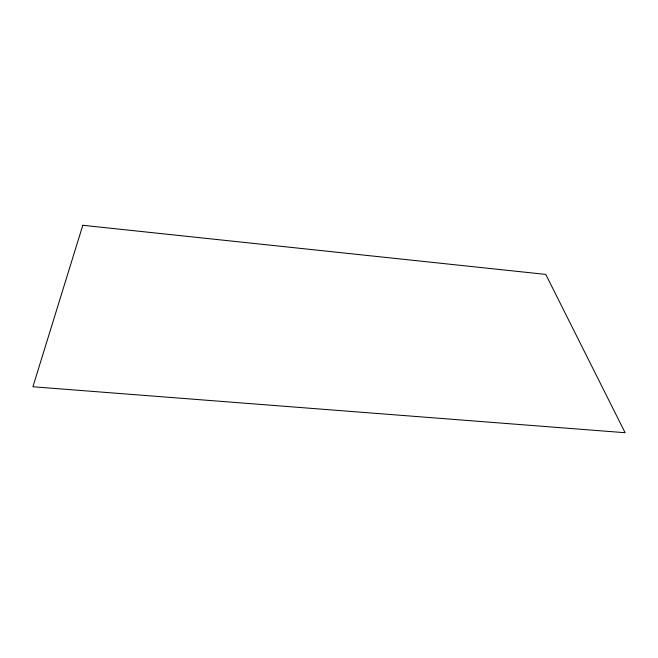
<?xml version="1.0" encoding="UTF-8"?>
<svg xmlns="http://www.w3.org/2000/svg" width="658" height="658" viewBox="0 0 658 658"><rect width="100%" height="100%" fill="white"/><g stroke="black" fill="none" stroke-linecap="round" stroke-linejoin="round"><path stroke-width="0.99" d="M82.801 225.291L32.9 386.764L625.1 432.709L545.762 274.402L82.801 225.291"/></g></svg>
